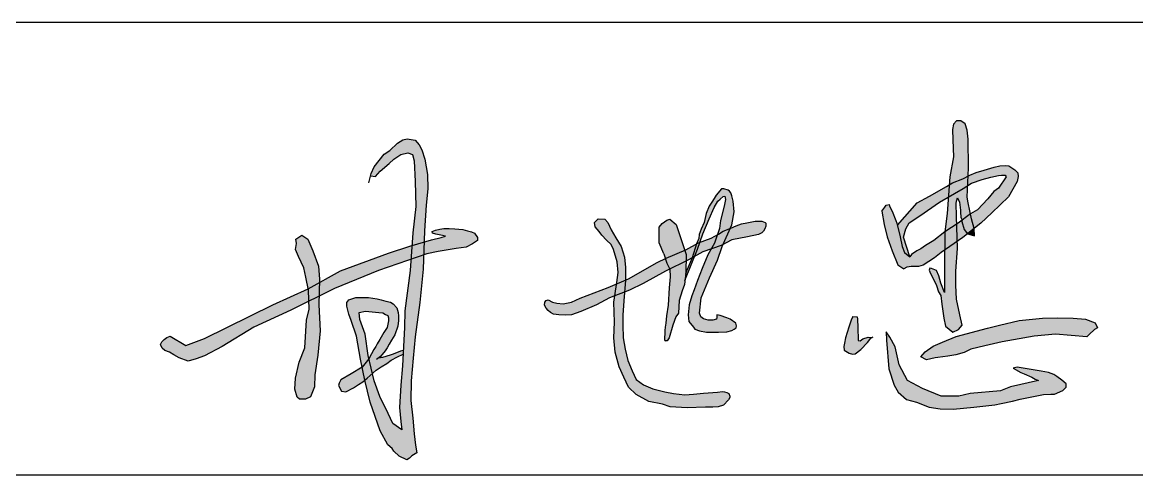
# Model space of a CAD drawing. Extents: x 9732137 to 18866768, y -962146 to 246094.
# Drawn here: x 9810391 to 9811192, y -606106 to -605781 of the extents above; entities that cross this region are included whole.
import ezdxf

# ---------------------------------------------------------------- set-up
doc = ezdxf.new("R2010")
doc.units = 0
doc.header["$LTSCALE"] = 1000
doc.layers.get('0').update_dxf_attribs({"linetype": 'CONTINUOUS'})
doc.layers.add('HATCH', color=254, linetype='CONTINUOUS')

msp = doc.modelspace()

# ---------------------------------------------------------------- hatches: boundary and pattern name
at = {"layer": 'HATCH'}
for points in [[(9811070.85, -605865.25), (9811070.32, -605858.76), (9811068.74, -605854.21), (9811065.59, -605852.1), (9811062.61, -605852.1), (9811060.5, -605854.38), (9811059.62, -605858.24), (9811059.98, -605865.77), (9811060.33, -605877.86), (9811057.87, -605892.4), (9811057.46, -605897.95), (9811059.78, -605896.61), (9811067, -605893.67), (9811070.91, -605891.8), (9811071.2, -605885.94)], [(9810681.25, -605912.7), (9810682.32, -605900.96), (9810682.18, -605890.65), (9810680.18, -605879.7), (9810678.04, -605872.89), (9810676.03, -605869.42), (9810673.23, -605865.95), (9810667.62, -605864.88), (9810664.41, -605865.82), (9810660.67, -605868.09), (9810654.93, -605873.43), (9810651.05, -605875.96), (9810647.44, -605880.64), (9810643.7, -605885.04), (9810641.57, -605889.85), (9810641.14, -605891.61), (9810644.83, -605891.96), (9810648.04, -605888.26), (9810654.61, -605882.7), (9810657.98, -605879.66), (9810663.04, -605876.3), (9810667.93, -605874.95), (9810671.31, -605876.3), (9810672.65, -605880.68), (9810673.33, -605895.67), (9810673.67, -605913.7), (9810671.48, -605932.61), (9810670.86, -605941.65), (9810679.74, -605939.1), (9810680.05, -605931.17)], [(9811106.58, -605889.39), (9811104.62, -605887.29), (9811100.2, -605884.42), (9811097.61, -605884.14), (9811093.76, -605884.28), (9811089.7, -605885.4), (9811082.4, -605887.59), (9811076.73, -605889.2), (9811072.25, -605891.16), (9811070.91, -605891.8), (9811070.56, -605898.64), (9811073.23, -605896.9), (9811081, -605894.24), (9811087.3, -605892.57), (9811092.7, -605891.45), (9811095.01, -605891.03), (9811097.46, -605891.1), (9811098.3, -605892.36), (9811092.77, -605900.33), (9811089.41, -605902.85), (9811085.06, -605908.03), (9811077.64, -605915.89), (9811072.6, -605918.9), (9811073.3, -605922.44), (9811075.21, -605929.34), (9811079.97, -605925.48), (9811087.88, -605918.2), (9811099.93, -605906.76), (9811106.09, -605895.62), (9811106.93, -605892.12)], [(9811070.91, -605891.8), (9811067, -605893.67), (9811059.78, -605896.61), (9811057.46, -605897.95), (9811056.82, -605906.78), (9811067.42, -605900.68), (9811070.56, -605898.64)], [(9810884.77, -605922.35), (9810888.39, -605914.32), (9810890.85, -605909.79), (9810892.67, -605908.24), (9810894.74, -605906.47), (9810895.99, -605906.24), (9810896.39, -605908.65), (9810895.45, -605913.34), (9810892.84, -605923.68), (9810892.17, -605929.44), (9810890.65, -605933.8), (9810891.34, -605933.42), (9810894.84, -605931.42), (9810899.71, -605929.36), (9810900.88, -605926.69), (9810902.76, -605917.43), (9810901.96, -605909.66), (9810901.02, -605906.05), (9810900.15, -605903.84), (9810899.28, -605902.57), (9810898.27, -605901.83), (9810895.19, -605900.96), (9810893.65, -605900.96), (9810889.83, -605905.38), (9810888.22, -605907.79), (9810886.54, -605910.47), (9810884.67, -605913.35), (9810882.58, -605918.73), (9810881.13, -605925.19), (9810878.96, -605929.92), (9810877.45, -605933.7), (9810877.2, -605936.55), (9810875.59, -605940.52), (9810877, -605939.75), (9810877.94, -605939.39), (9810880.1, -605933.29)], [(9811036.09, -605920.25), (9811050.25, -605910.56), (9811056.82, -605906.78), (9811057.46, -605897.95), (9811055.3, -605899.2), (9811043.03, -605906.16), (9811034.28, -605910.99), (9811020.07, -605926.98), (9811022.01, -605935.39), (9811023.41, -605942.46), (9811025.12, -605946.75), (9811028.95, -605949.79), (9811024.53, -605935.57), (9811026.22, -605929.77), (9811028.46, -605925.29)], [(9811070.56, -605898.64), (9811067.42, -605900.68), (9811056.82, -605906.78), (9811055.94, -605918.74), (9811054.18, -605931.92), (9811062.83, -605926.07), (9811062.67, -605920.47), (9811062.42, -605911.35), (9811062.5, -605909.69), (9811063.25, -605907.37), (9811064.66, -605910.61), (9811065.32, -605916.16), (9811065.41, -605917.65), (9811065.74, -605921.29), (9811066.51, -605923.41), (9811072.6, -605918.9), (9811071.02, -605910.87), (9811070.15, -605907.02)], [(9811019.75, -605925.58), (9811018.95, -605923.63), (9811016.19, -605916.85), (9811014.4, -605913.34), (9811014.03, -605912.22), (9811011.86, -605912.6), (9811011.04, -605914.16), (9811008.97, -605917.07), (9811010.55, -605926.43), (9811012.72, -605935.51), (9811016.32, -605945.46), (9811020.36, -605955.55), (9811024.69, -605958.43), (9811026.79, -605957.15), (9811028.61, -605956.87), (9811029.87, -605956.8), (9811032.39, -605956.8), (9811035.13, -605956.73), (9811038.7, -605955.75), (9811046.75, -605950.5), (9811051.44, -605946.66), (9811054.1, -605944.83), (9811054.18, -605931.92), (9811046.25, -605938.04), (9811040.3, -605941.74), (9811036.8, -605943.91), (9811034, -605945.45), (9811030.29, -605948.11), (9811028.95, -605949.79), (9811025.12, -605946.75), (9811023.41, -605942.46), (9811022.01, -605935.39)], [(9810823.89, -605950.09), (9810821.33, -605942.23), (9810817.61, -605936.15), (9810814.1, -605930.41), (9810811.76, -605925.21), (9810809.64, -605922.76), (9810804.85, -605922.55), (9810802.2, -605925), (9810802.73, -605928.29), (9810804.21, -605930), (9810805.6, -605931.52), (9810807.47, -605934.16), (9810810.95, -605937.72), (9810814.28, -605940.84), (9810815.81, -605944.58), (9810818.51, -605953.41), (9810819.15, -605960.99), (9810818.17, -605968.2), (9810818.03, -605969.19), (9810824.41, -605966.48), (9810824.63, -605957.52)], [(9810863.62, -605934.41), (9810861.01, -605926.6), (9810856.4, -605922.79), (9810854.19, -605923.39), (9810850.99, -605925.8), (9810848.78, -605928.4), (9810848.78, -605932.61), (9810848.78, -605939.62), (9810851.99, -605947.64), (9810853.14, -605951), (9810853.65, -605950.75), (9810867.16, -605945.03)], [(9810920.28, -605933.67), (9810922.64, -605932.43), (9810923.7, -605931.31), (9810924.8, -605929.55), (9810925.55, -605927.66), (9810925.52, -605926.25), (9810925.34, -605925.7), (9810924.87, -605925.04), (9810922.53, -605924.26), (9810917.86, -605924.26), (9810915.35, -605924.59), (9810911.85, -605925.26), (9810908.02, -605926.09), (9810904.18, -605927.42), (9810900.35, -605929.09), (9810899.71, -605929.36), (9810894.58, -605940.96), (9810900.98, -605937.56), (9810912.33, -605935.39)], [(9811068.04, -605930.15), (9811066.41, -605924.38), (9811066.51, -605923.41), (9811063.7, -605925.49), (9811062.83, -605926.07), (9811063.2, -605938.59), (9811067.07, -605935.94), (9811070.49, -605933.17)], [(9811073.3, -605922.44), (9811072.6, -605918.9), (9811072.6, -605918.9), (9811066.51, -605923.41), (9811066.41, -605924.38), (9811068.04, -605930.15), (9811070.49, -605933.17), (9811075.21, -605929.34)], [(9810714.38, -605940.51), (9810718.1, -605937.93), (9810718.2, -605935.77), (9810716.03, -605932.88), (9810713.77, -605931.75), (9810710.88, -605931.03), (9810707.48, -605930.2), (9810701.7, -605929.59), (9810697.68, -605929.38), (9810693.87, -605929.38), (9810690.88, -605929.9), (9810687.78, -605930.51), (9810685.41, -605931.54), (9810685.62, -605932.78), (9810688.2, -605933.4), (9810691.6, -605934.22), (9810695.1, -605934.94), (9810692.01, -605935.87), (9810684.9, -605937.62), (9810679.74, -605939.1), (9810679.38, -605948.31), (9810681.7, -605947.51), (9810689.85, -605945.86), (9810702.73, -605943.7), (9810709.85, -605942.88)], [(9810899.71, -605929.36), (9810894.84, -605931.42), (9810891.34, -605933.42), (9810890.65, -605933.8), (9810888.55, -605939.84), (9810886.04, -605944.16), (9810893.42, -605941.58), (9810894.58, -605940.96)], [(9811062.83, -605926.07), (9811054.18, -605931.92), (9811054.1, -605944.83), (9811063.2, -605938.59)], [(9811075.21, -605929.34), (9811070.49, -605933.17), (9811075.41, -605934.7)], [(9810603.73, -605956.46), (9810599.56, -605945.39), (9810596.06, -605937.04), (9810591.66, -605934.23), (9810587.53, -605937.03), (9810587.83, -605940.2), (9810587.27, -605944.59), (9810589.41, -605949.55), (9810593.13, -605957.78), (9810594.6, -605964.48), (9810596.37, -605972.66), (9810604.36, -605968.24), (9810604.41, -605965.7)], [(9810679.74, -605939.1), (9810670.86, -605941.65), (9810670.18, -605951.5), (9810679.38, -605948.31)], [(9810875.59, -605940.52), (9810867.83, -605944.75), (9810867.16, -605945.03), (9810868.19, -605948.12), (9810868.06, -605952.95), (9810869.92, -605952.04), (9810872.46, -605950.59)], [(9810890.76, -605952.11), (9810893.98, -605942.32), (9810894.58, -605940.96), (9810893.42, -605941.58), (9810886.04, -605944.16), (9810883.66, -605948.28), (9810879.77, -605958.23), (9810876.21, -605966.68), (9810874, -605973.51), (9810872.26, -605977.88), (9810870.31, -605984.24), (9810869.51, -605991.35), (9810869.98, -605996.11), (9810873.33, -606000.39), (9810874.33, -606001.66), (9810877.75, -606003), (9810882.71, -606003.87), (9810886, -606003.94), (9810891.42, -606003.94), (9810897.32, -606003.74), (9810900.87, -606002.6), (9810902.62, -606001.8), (9810904.09, -606000.79), (9810904.36, -605999.25), (9810903.96, -605997.38), (9810899.87, -605994.57), (9810897.39, -605993.63), (9810892.7, -605991.89), (9810890.15, -605991.48), (9810890.15, -605993.43), (9810890.02, -605994.63), (9810887.4, -605995.3), (9810883.99, -605995.17), (9810880.5, -605994.23), (9810878.62, -605992.76), (9810877.82, -605990.21), (9810879.03, -605979.23), (9810884.93, -605964.93)], [(9810877.94, -605939.39), (9810877, -605939.75), (9810875.59, -605940.52), (9810872.46, -605950.59), (9810874.08, -605949.67), (9810876.21, -605944.29)], [(9810888.55, -605939.84), (9810890.65, -605933.8), (9810886.17, -605936.25), (9810877.94, -605939.39), (9810876.21, -605944.29), (9810874.08, -605949.67), (9810880.04, -605946.27), (9810886.04, -605944.16)], [(9811063.36, -605943.9), (9811063.2, -605938.59), (9811054.1, -605944.83), (9811054.01, -605958.22), (9811053.94, -605968.91), (9811054.01, -605975.39), (9811051.38, -605968.73), (9811049.96, -605963.39), (9811048.23, -605959.62), (9811045.81, -605958.66), (9811044.46, -605958.07), (9811043.41, -605957.96), (9811043, -605959.42), (9811043.82, -605961.69), (9811046.74, -605967.3), (9811048.09, -605970.28), (9811049.61, -605975.03), (9811051.3, -605977.54), (9811052.12, -605983.86), (9811053.51, -605993.83), (9811054.66, -605999.67), (9811059.93, -606003.9), (9811063.93, -606002.07), (9811066.68, -605998.87), (9811064.96, -605991.54), (9811062.67, -605980.1), (9811062.1, -605970.15), (9811062.1, -605960.08)], [(9810646.82, -605959.59), (9810670.18, -605951.5), (9810670.86, -605941.65), (9810669.41, -605942.07), (9810654.05, -605947.11), (9810619.58, -605959.82), (9810604.36, -605968.24), (9810604.19, -605977.95), (9810615.34, -605972.41)], [(9810643.72, -606038.81), (9810642.49, -606033.56), (9810638.71, -606036.83), (9810637.08, -606038.24), (9810637.09, -606038.3), (9810640.85, -606054.19), (9810648.05, -606074.8), (9810653.52, -606084.77), (9810656.63, -606087.45), (9810657.92, -606089.48), (9810661.78, -606092.91), (9810667.25, -606095.7), (9810669.18, -606094.41), (9810670.89, -606092.81), (9810674.54, -606090.56), (9810673.47, -606085.08), (9810672.61, -606077.04), (9810671.64, -606065.68), (9810670.25, -606053.01), (9810670.41, -606038.75), (9810671.85, -606022.64), (9810673.24, -606007.22), (9810676.71, -605982.49), (9810678.98, -605958.7), (9810679.38, -605948.31), (9810670.18, -605951.5), (9810669.62, -605959.61), (9810665.91, -605988.48), (9810665.58, -606000.65), (9810665.07, -606009.75), (9810664.06, -606027.99), (9810663.05, -606041.95), (9810661.89, -606058), (9810662.88, -606068.07), (9810663.55, -606073.97), (9810657.2, -606069.47), (9810653.94, -606062.41), (9810647.96, -606050.03)], [(9810868.19, -605948.12), (9810867.16, -605945.03), (9810853.65, -605950.75), (9810853.14, -605951), (9810854.28, -605954.3), (9810856.4, -605958.65), (9810868.06, -605952.95)], [(9810853.27, -605960.18), (9810856.4, -605958.65), (9810854.28, -605954.3), (9810853.14, -605951), (9810847.31, -605953.85), (9810826.71, -605965.51), (9810824.41, -605966.48), (9810823.8, -605975.09), (9810827.35, -605973.76), (9810837.19, -605968.88)], [(9810867.83, -605961.27), (9810868.06, -605952.95), (9810856.4, -605958.65), (9810856.69, -605964.07), (9810855.96, -605971.97), (9810855.22, -605984.58), (9810853.96, -605992.16), (9810853.54, -605997.31), (9810853.01, -606000.25), (9810852.91, -606002.77), (9810852.91, -606004.98), (9810852.59, -606007.82), (9810852.63, -606009.24), (9810852.87, -606009.88), (9810853.24, -606010.23), (9810854.58, -606010.15), (9810856.03, -606007.97), (9810858.52, -605998.93), (9810860.6, -605992.92), (9810862.62, -605990.12), (9810863.22, -605981.1), (9810865.22, -605974.29), (9810866.83, -605969.68)], [(9810874.08, -605949.67), (9810872.46, -605950.59), (9810868.82, -605958.81), (9810867.74, -605962.02), (9810867.18, -605966.72), (9810871.29, -605956.71)], [(9810557.15, -606000.38), (9810583.78, -605988.09), (9810596.82, -605981.61), (9810596.63, -605973.83), (9810596.37, -605972.66), (9810570.8, -605984.26), (9810521.82, -606008.44), (9810508.38, -606013.56), (9810497.18, -606006.69), (9810494.55, -606007.81), (9810492.8, -606009.15), (9810491.05, -606010.9), (9810490.12, -606012.76), (9810491.36, -606015.43), (9810493.32, -606016.98), (9810496.62, -606018.32), (9810499.61, -606020.28), (9810503.42, -606022.44), (9810510.12, -606024.81), (9810515.69, -606022.95), (9810521.67, -606020.79), (9810534.35, -606014.2)], [(9810604.36, -605968.24), (9810596.37, -605972.66), (9810596.63, -605973.83), (9810596.82, -605981.61), (9810604.19, -605977.95)], [(9810812.89, -605979.19), (9810816.87, -605977.69), (9810818.03, -605969.19), (9810811.99, -605971.76), (9810791.87, -605979.51), (9810785.64, -605982.45), (9810779.76, -605983.51), (9810775.17, -605983.04), (9810772.11, -605982.22), (9810768.82, -605980.57), (9810767.47, -605981.04), (9810766.44, -605982.32), (9810766.29, -605984.47), (9810767.48, -605986.55), (9810769, -605988.38), (9810770.52, -605989.74), (9810772.76, -605990.86), (9810776.67, -605991.34), (9810781.23, -605991.66), (9810785.62, -605991.34), (9810792.41, -605988.94), (9810803.76, -605984.23)], [(9810824.41, -605966.48), (9810818.03, -605969.19), (9810816.87, -605977.69), (9810823.8, -605975.09)], [(9810604.86, -606002.95), (9810604.07, -605984.22), (9810604.19, -605977.95), (9810596.82, -605981.61), (9810596.97, -605987.36), (9810595.05, -605995.28), (9810593.81, -606015.16), (9810589.86, -606025.42), (9810587.27, -606037.03), (9810586.81, -606044.92), (9810588.51, -606050.56), (9810590.09, -606052.14), (9810594.37, -606052.14), (9810598.1, -606050.33), (9810600.92, -606043.12), (9810601.14, -606034.66), (9810603.17, -606020.46)], [(9810657.48, -605983.6), (9810655.63, -605982.42), (9810652.09, -605981.58), (9810648.88, -605980.57), (9810646.02, -605979.9), (9810642.81, -605979.39), (9810639.78, -605979.05), (9810634.89, -605979.05), (9810630.67, -605979.05), (9810625.44, -605980.57), (9810624.1, -605982.59), (9810624.1, -605985.12), (9810625.61, -605990.85), (9810627.13, -605995.56), (9810631.01, -606006.85), (9810633.88, -606023.37), (9810635.12, -606029.14), (9810639.99, -606022.94), (9810639.48, -606020.77), (9810637.2, -606005.21), (9810633.5, -605994.67), (9810633.07, -605989.68), (9810637.63, -605988.92), (9810647.2, -605989.79), (9810649.91, -605990.11), (9810651.98, -605991.09), (9810653.5, -605991.85), (9810654.04, -605993.59), (9810654.04, -605995.76), (9810653.17, -606000.43), (9810650.78, -606004.12), (9810647.96, -606009.12), (9810646, -606012.37), (9810644.91, -606014.22), (9810643.5, -606016.39), (9810641.87, -606019.43), (9810639.99, -606022.94), (9810642.49, -606033.56), (9810645.23, -606031.19), (9810648.82, -606028.8), (9810652.84, -606026.3), (9810655.88, -606024.02), (9810660.45, -606021.52), (9810664.52, -606019.68), (9810664.67, -606016.87), (9810662.84, -606017.39), (9810657.73, -606019.35), (9810655.56, -606020.22), (9810650.01, -606021.74), (9810646.78, -606022.44), (9810648.21, -606021.34), (9810651.75, -606017.3), (9810653.1, -606015.11), (9810654.45, -606012.41), (9810656.3, -606009.72), (9810658.66, -606005.84), (9810660.86, -605999.61), (9810661.19, -605995.4), (9810661.19, -605992.19), (9810661.02, -605989.67), (9810660.18, -605986.47)], [(9810822.49, -605998.8), (9810822.62, -605991.76), (9810823.35, -605981.45), (9810823.8, -605975.09), (9810816.87, -605977.69), (9810816.23, -605982.45), (9810816.5, -605996.67), (9810816.02, -606007.88), (9810817.06, -606018.35), (9810819.91, -606028.73), (9810823.38, -606036.15), (9810826.65, -606043.5), (9810832.28, -606048.79), (9810841.38, -606053.65), (9810851.03, -606055.73), (9810856.58, -606057.46), (9810868.83, -606058.22), (9810882.16, -606057.87), (9810887.36, -606057.8), (9810891.11, -606057.53), (9810895, -606056.35), (9810898.61, -606052.53), (9810899.51, -606050.73), (9810899.51, -606049.9), (9810898.89, -606048.02), (9810897.5, -606047.33), (9810895.7, -606046.71), (9810894.31, -606046.43), (9810890.77, -606047.05), (9810880.54, -606047.75), (9810873.39, -606048.37), (9810867.28, -606048.93), (9810859.02, -606047.96), (9810852.87, -606046.65), (9810844.26, -606044.61), (9810837.36, -606041.81), (9810832.3, -606037.94), (9810829.28, -606031.59), (9810826.15, -606024.23), (9810824.32, -606016.05), (9810822.81, -606008.06)], [(9810998.45, -606011.28), (9811000.96, -606008.27), (9811001.84, -606007.7), (9810998.95, -606007.52), (9810995.31, -606008.77), (9810993.3, -606010.03), (9810991.92, -606009.77), (9810991.79, -606008.39), (9810991.79, -606006.51), (9810991.54, -606003.63), (9810991.54, -606001.49), (9810991.54, -605998.48), (9810991.42, -605996.73), (9810991.42, -605994.47), (9810991.17, -605992.96), (9810987.9, -605992.71), (9810986.9, -605995.34), (9810985.01, -606000.36), (9810982.75, -606007.89), (9810982, -606011.91), (9810981.5, -606014.29), (9810981.87, -606016.8), (9810985.26, -606018.93), (9810987.78, -606019.69), (9810989.78, -606019.56), (9810993.8, -606016.42)], [(9811082.9, -606013.65), (9811095.37, -606010.85), (9811103.51, -606009.33), (9811118.45, -606006.77), (9811133.72, -606005.24), (9811156.37, -606007.15), (9811158.02, -606005.49), (9811161.71, -606002.06), (9811164, -606000.66), (9811162.35, -605997.1), (9811155.35, -605994.43), (9811146.57, -605993.8), (9811135.5, -605993.54), (9811124.3, -605993.92), (9811107.59, -605995.45), (9811093.47, -605998.89), (9811084.82, -606001.05), (9811062.27, -606006.92), (9811052.47, -606011.12), (9811045.86, -606013.91), (9811040, -606018.11), (9811036.84, -606021.66), (9811041.04, -606023.69), (9811047.15, -606022.29), (9811049.18, -606022.17), (9811056.44, -606021.15), (9811062.03, -606020.26), (9811068.01, -606018.48), (9811072.85, -606016.19)], [(9811018.36, -606014.45), (9811014.55, -606007.45), (9811012.01, -606003.75), (9811012.14, -606009.65), (9811013.9, -606030.27), (9811017.67, -606042.06), (9811020.68, -606046.96), (9811026.71, -606052.23), (9811033.74, -606054.24), (9811043.01, -606057.68), (9811050.77, -606058.99), (9811060.25, -606059.09), (9811075.07, -606057.88), (9811090.12, -606056.16), (9811094.56, -606055.16), (9811102.72, -606053.44), (9811108.37, -606051.93), (9811125.14, -606048.79), (9811130.48, -606048.39), (9811133, -606048.39), (9811139.05, -606045.77), (9811141.37, -606043.35), (9811141.47, -606040.94), (9811138.35, -606038.42), (9811134.82, -606035.7), (9811132.5, -606034.29), (9811128.67, -606032.98), (9811123.33, -606031.87), (9811113.35, -606030.26), (9811106.21, -606028.96), (9811103.19, -606029.66), (9811108.91, -606032.88), (9811111.13, -606033.78), (9811116.77, -606036.1), (9811119.19, -606037.61), (9811121.41, -606038.72), (9811101.41, -606043.06), (9811094.11, -606046.02), (9811072.39, -606047.99), (9811064.3, -606049.96), (9811051.47, -606049.96), (9811038.04, -606044.44), (9811027.4, -606038.5), (9811021.29, -606027.43)], [(9810637.08, -606038.24), (9810635.12, -606029.14), (9810627.3, -606033.9), (9810619.91, -606038.14), (9810618.5, -606040.42), (9810618.06, -606042.26), (9810620.34, -606046.17), (9810623.39, -606046.71), (9810628.82, -606043.78), (9810632.52, -606041.5), (9810635.56, -606039.55)], [(9810639.99, -606022.94), (9810635.12, -606029.14), (9810637.08, -606038.24), (9810638.71, -606036.83), (9810642.49, -606033.56)]]:
    msp.add_hatch(color=256, dxfattribs=at).paths.add_polyline_path(points)

# ---------------------------------------------------------------- linework, layer by layer
for p, q in [((9809606.78, -605781.28), (9815106.78, -605781.28)), ((9809606.78, -606106.28), (9812356.78, -606106.28))]:
    msp.add_line(p, q)
for points in [[(9811066.41, -605924.38), (9811068.04, -605930.15), (9811070.49, -605933.17), (9811075.41, -605934.7), (9811075.21, -605929.34), (9811073.3, -605922.44), (9811071.02, -605910.87), (9811070.15, -605907.02), (9811071.2, -605885.94), (9811070.85, -605865.25), (9811070.32, -605858.76), (9811068.74, -605854.21), (9811065.59, -605852.1), (9811062.61, -605852.1), (9811060.5, -605854.38), (9811059.62, -605858.24), (9811059.98, -605865.77), (9811060.33, -605877.86), (9811057.87, -605892.4), (9811055.94, -605918.74), (9811054.18, -605931.92), (9811054.01, -605958.22), (9811053.94, -605968.91), (9811054.01, -605975.39), (9811051.38, -605968.73), (9811049.96, -605963.39), (9811048.23, -605959.62)], [(9810639.96, -605896.52), (9810641.57, -605889.85), (9810643.7, -605885.04), (9810647.44, -605880.64), (9810651.05, -605875.96), (9810654.93, -605873.43), (9810660.67, -605868.09), (9810664.41, -605865.82), (9810667.62, -605864.88), (9810673.23, -605865.95), (9810676.03, -605869.42), (9810678.04, -605872.89), (9810680.18, -605879.7), (9810682.18, -605890.65), (9810682.32, -605900.96), (9810681.25, -605912.7), (9810680.05, -605931.17), (9810678.98, -605958.7), (9810676.71, -605982.49), (9810673.24, -606007.22), (9810671.85, -606022.64), (9810670.41, -606038.75), (9810670.25, -606053.01), (9810671.64, -606065.68), (9810672.61, -606077.04), (9810673.47, -606085.08), (9810674.54, -606090.56), (9810670.89, -606092.81), (9810669.18, -606094.41), (9810667.25, -606095.7), (9810661.78, -606092.91), (9810657.92, -606089.48), (9810656.63, -606087.45), (9810653.52, -606084.77), (9810648.05, -606074.8), (9810640.85, -606054.19), (9810637.09, -606038.3), (9810633.88, -606023.37), (9810631.01, -606006.85), (9810627.13, -605995.56), (9810625.61, -605990.85), (9810624.1, -605985.12), (9810624.1, -605982.59), (9810625.44, -605980.57), (9810625.44, -605980.57), (9810630.67, -605979.05), (9810634.89, -605979.05), (9810634.89, -605979.05), (9810639.78, -605979.05), (9810642.81, -605979.39), (9810646.02, -605979.9), (9810648.88, -605980.57), (9810652.09, -605981.58), (9810655.63, -605982.42), (9810657.48, -605983.6), (9810660.18, -605986.47), (9810661.02, -605989.67), (9810661.19, -605992.19), (9810661.19, -605995.4), (9810660.86, -605999.61), (9810658.66, -606005.84), (9810656.3, -606009.72), (9810654.45, -606012.41), (9810653.1, -606015.11), (9810651.75, -606017.3), (9810651.75, -606017.3), (9810648.21, -606021.34), (9810645.34, -606023.53)], [(9810641.14, -605891.61), (9810644.83, -605891.96), (9810644.83, -605891.96), (9810648.04, -605888.26), (9810654.61, -605882.7), (9810657.98, -605879.66), (9810663.04, -605876.3), (9810667.93, -605874.95), (9810667.93, -605874.95), (9810671.31, -605876.3), (9810672.65, -605880.68), (9810673.33, -605895.67), (9810673.67, -605913.7), (9810671.48, -605932.61), (9810669.62, -605959.61), (9810665.91, -605988.48), (9810665.58, -606000.65), (9810665.07, -606009.75), (9810664.06, -606027.99), (9810663.05, -606041.95), (9810661.89, -606058), (9810662.88, -606068.07), (9810663.55, -606073.97), (9810663.55, -606073.97), (9810657.2, -606069.47), (9810653.94, -606062.41), (9810647.96, -606050.03), (9810643.72, -606038.81), (9810639.48, -606020.77), (9810637.2, -606005.21), (9810633.5, -605994.67), (9810633.07, -605989.68), (9810633.07, -605989.68), (9810637.63, -605988.92), (9810647.2, -605989.79), (9810647.2, -605989.79), (9810649.91, -605990.11), (9810651.98, -605991.09), (9810653.5, -605991.85), (9810654.04, -605993.59), (9810654.04, -605995.76), (9810653.17, -606000.43), (9810650.78, -606004.12), (9810647.96, -606009.12), (9810646, -606012.37), (9810644.91, -606014.22), (9810643.5, -606016.39), (9810641.87, -606019.43), (9810639.99, -606022.94), (9810635.12, -606029.14), (9810627.3, -606033.9), (9810619.91, -606038.14), (9810618.5, -606040.42), (9810618.06, -606042.26), (9810620.34, -606046.17), (9810623.39, -606046.71), (9810628.82, -606043.78), (9810632.52, -606041.5), (9810635.56, -606039.55), (9810638.71, -606036.83), (9810645.23, -606031.19), (9810648.82, -606028.8), (9810652.84, -606026.3), (9810655.88, -606024.02), (9810660.45, -606021.52), (9810664.52, -606019.68)], [(9811020.07, -605926.98), (9811034.28, -605910.99), (9811043.03, -605906.16), (9811055.3, -605899.2), (9811059.78, -605896.61), (9811067, -605893.67), (9811072.25, -605891.16), (9811076.73, -605889.2), (9811082.4, -605887.59), (9811089.7, -605885.4), (9811093.76, -605884.28), (9811097.61, -605884.14), (9811100.2, -605884.42), (9811104.62, -605887.29), (9811106.58, -605889.39), (9811106.93, -605892.12), (9811106.09, -605895.62), (9811099.93, -605906.76), (9811087.88, -605918.2), (9811079.97, -605925.48), (9811067.07, -605935.94), (9811051.44, -605946.66), (9811046.75, -605950.5), (9811038.7, -605955.75), (9811035.13, -605956.73), (9811032.39, -605956.8), (9811029.87, -605956.8), (9811028.61, -605956.87), (9811026.79, -605957.15), (9811024.69, -605958.43)], [(9811008.97, -605917.07), (9811011.04, -605914.16), (9811011.86, -605912.6), (9811011.86, -605912.6), (9811014.03, -605912.22), (9811014.4, -605913.34), (9811016.19, -605916.85), (9811018.95, -605923.63), (9811019.75, -605925.58), (9811022.01, -605935.39), (9811023.41, -605942.46), (9811025.12, -605946.75), (9811028.95, -605949.79), (9811024.53, -605935.57), (9811026.22, -605929.77), (9811028.46, -605925.29), (9811036.09, -605920.25), (9811050.25, -605910.56), (9811067.42, -605900.68), (9811073.23, -605896.9), (9811081, -605894.24), (9811087.3, -605892.57), (9811092.7, -605891.45), (9811095.01, -605891.03), (9811097.46, -605891.1), (9811098.3, -605892.36), (9811092.77, -605900.33), (9811089.41, -605902.85), (9811085.06, -605908.03), (9811077.64, -605915.89), (9811072.6, -605918.9), (9811063.7, -605925.49), (9811054.18, -605931.92), (9811046.25, -605938.04), (9811040.3, -605941.74), (9811036.8, -605943.91), (9811034, -605945.45), (9811030.29, -605948.11), (9811028.95, -605949.79)], [(9810867.18, -605966.72), (9810871.29, -605956.71), (9810876.21, -605944.29), (9810880.1, -605933.29), (9810884.77, -605922.35), (9810888.39, -605914.32), (9810890.85, -605909.79), (9810892.67, -605908.24), (9810894.74, -605906.47), (9810895.99, -605906.24), (9810896.39, -605908.65), (9810895.45, -605913.34), (9810892.84, -605923.68), (9810892.17, -605929.44), (9810888.55, -605939.84), (9810883.66, -605948.28), (9810879.77, -605958.23), (9810876.21, -605966.68), (9810874, -605973.51), (9810872.26, -605977.88), (9810870.31, -605984.24), (9810869.51, -605991.35), (9810869.98, -605996.11), (9810873.33, -606000.39), (9810874.33, -606001.66), (9810877.75, -606003), (9810882.71, -606003.87), (9810886, -606003.94), (9810891.42, -606003.94), (9810897.32, -606003.74), (9810900.87, -606002.6), (9810902.62, -606001.8), (9810904.09, -606000.79), (9810904.36, -605999.25), (9810903.96, -605997.38), (9810899.87, -605994.57), (9810897.39, -605993.63), (9810892.7, -605991.89), (9810890.15, -605991.48), (9810890.15, -605993.43), (9810890.02, -605994.63), (9810887.4, -605995.3), (9810883.99, -605995.17), (9810880.5, -605994.23), (9810878.62, -605992.76), (9810877.82, -605990.21), (9810879.03, -605979.23), (9810884.93, -605964.93), (9810890.76, -605952.11), (9810893.98, -605942.32), (9810900.88, -605926.69), (9810902.76, -605917.43), (9810901.96, -605909.66), (9810901.02, -605906.05), (9810900.15, -605903.84), (9810899.28, -605902.57), (9810898.27, -605901.83), (9810895.19, -605900.96), (9810893.65, -605900.96), (9810889.83, -605905.38), (9810888.22, -605907.79), (9810886.54, -605910.47), (9810884.67, -605913.35), (9810882.58, -605918.73), (9810881.13, -605925.19), (9810878.96, -605929.92), (9810877.45, -605933.7), (9810877.2, -605936.55)], [(9811048.23, -605959.62), (9811045.81, -605958.66), (9811044.46, -605958.07), (9811043.41, -605957.96), (9811043, -605959.42), (9811043.82, -605961.69), (9811046.74, -605967.3), (9811048.09, -605970.28), (9811049.61, -605975.03), (9811051.3, -605977.54), (9811052.12, -605983.86), (9811053.51, -605993.83), (9811054.66, -605999.67), (9811059.93, -606003.9), (9811063.93, -606002.07), (9811066.68, -605998.87), (9811066.68, -605998.87), (9811064.96, -605991.54), (9811062.67, -605980.1), (9811062.1, -605970.15), (9811062.1, -605960.08), (9811063.36, -605943.9), (9811062.67, -605920.47), (9811062.42, -605911.35), (9811062.5, -605909.69), (9811063.25, -605907.37), (9811063.25, -605907.37), (9811064.66, -605910.61), (9811065.32, -605916.16), (9811065.41, -605917.65), (9811065.74, -605921.29), (9811066.51, -605923.41), (9811066.41, -605924.38)], [(9811008.97, -605917.07), (9811010.55, -605926.43), (9811012.72, -605935.51), (9811016.32, -605945.46), (9811020.36, -605955.55), (9811024.69, -605958.43)], [(9810924.87, -605925.04), (9810925.34, -605925.7), (9810925.52, -605926.25), (9810925.55, -605927.66), (9810924.8, -605929.55), (9810923.7, -605931.31), (9810922.64, -605932.43), (9810920.28, -605933.67), (9810912.33, -605935.39), (9810900.98, -605937.56), (9810893.42, -605941.58), (9810880.04, -605946.27), (9810869.92, -605952.04), (9810853.27, -605960.18), (9810837.19, -605968.88), (9810827.35, -605973.76), (9810812.89, -605979.19), (9810803.76, -605984.23), (9810792.41, -605988.94), (9810785.62, -605991.34), (9810781.23, -605991.66), (9810776.67, -605991.34), (9810772.76, -605990.86), (9810770.52, -605989.74), (9810769, -605988.38), (9810767.48, -605986.55), (9810766.29, -605984.47), (9810766.44, -605982.32), (9810767.47, -605981.04), (9810768.82, -605980.57)], [(9810768.82, -605980.57), (9810772.11, -605982.22), (9810775.17, -605983.04), (9810779.76, -605983.51), (9810785.64, -605982.45), (9810791.87, -605979.51), (9810811.99, -605971.76), (9810826.71, -605965.51), (9810847.31, -605953.85), (9810853.65, -605950.75), (9810867.83, -605944.75), (9810877, -605939.75), (9810886.17, -605936.25), (9810891.34, -605933.42), (9810894.84, -605931.42), (9810900.35, -605929.09), (9810904.18, -605927.42), (9810908.02, -605926.09), (9810911.85, -605925.26), (9810915.35, -605924.59), (9810917.86, -605924.26), (9810922.53, -605924.26), (9810922.53, -605924.26), (9810924.87, -605925.04)], [(9810802.73, -605928.29), (9810802.2, -605925), (9810804.85, -605922.55), (9810809.64, -605922.76), (9810811.76, -605925.21), (9810814.1, -605930.41), (9810817.61, -605936.15), (9810821.33, -605942.23), (9810823.89, -605950.09), (9810824.63, -605957.52), (9810824.41, -605966.48), (9810823.35, -605981.45), (9810822.62, -605991.76), (9810822.49, -605998.8), (9810822.81, -606008.06), (9810824.32, -606016.05), (9810826.15, -606024.23), (9810829.28, -606031.59), (9810832.3, -606037.94), (9810837.36, -606041.81), (9810844.26, -606044.61), (9810852.87, -606046.65), (9810859.02, -606047.96), (9810867.28, -606048.93), (9810873.39, -606048.37), (9810880.54, -606047.75), (9810890.77, -606047.05), (9810894.31, -606046.43), (9810895.7, -606046.71), (9810897.5, -606047.33), (9810898.89, -606048.02), (9810899.51, -606049.9), (9810899.51, -606050.73), (9810898.61, -606052.53), (9810895, -606056.35), (9810891.11, -606057.53), (9810887.36, -606057.8), (9810882.16, -606057.87), (9810868.83, -606058.22), (9810856.58, -606057.46), (9810851.03, -606055.73), (9810841.38, -606053.65), (9810832.28, -606048.79), (9810826.65, -606043.5), (9810823.38, -606036.15), (9810819.91, -606028.73), (9810817.06, -606018.35), (9810816.02, -606007.88), (9810816.5, -605996.67), (9810816.23, -605982.45), (9810818.17, -605968.2), (9810819.15, -605960.99), (9810818.51, -605953.41), (9810815.81, -605944.58), (9810814.28, -605940.84), (9810810.95, -605937.72), (9810807.47, -605934.16), (9810805.6, -605931.52), (9810804.21, -605930), (9810802.73, -605928.29)], [(9810851.99, -605947.64), (9810848.78, -605939.62), (9810848.78, -605932.61), (9810848.78, -605928.4), (9810850.99, -605925.8), (9810854.19, -605923.39), (9810856.4, -605922.79), (9810861.01, -605926.6), (9810863.62, -605934.41), (9810868.19, -605948.12), (9810867.83, -605961.27), (9810866.83, -605969.68), (9810865.22, -605974.29), (9810863.22, -605981.1), (9810862.62, -605990.12), (9810860.6, -605992.92), (9810858.52, -605998.93), (9810856.03, -606007.97), (9810854.58, -606010.15), (9810853.24, -606010.23)], [(9810497.18, -606006.69), (9810508.38, -606013.56), (9810521.82, -606008.44), (9810570.8, -605984.26), (9810596.37, -605972.66), (9810619.58, -605959.82), (9810654.05, -605947.11), (9810669.41, -605942.07), (9810684.9, -605937.62), (9810692.01, -605935.87), (9810695.1, -605934.94), (9810691.6, -605934.22), (9810688.2, -605933.4), (9810685.62, -605932.78), (9810685.62, -605932.78), (9810685.41, -605931.54), (9810687.78, -605930.51), (9810690.88, -605929.9), (9810693.87, -605929.38), (9810697.68, -605929.38), (9810701.7, -605929.59), (9810707.48, -605930.2), (9810710.88, -605931.03), (9810713.77, -605931.75), (9810716.03, -605932.88), (9810718.2, -605935.77), (9810718.1, -605937.93), (9810714.38, -605940.51), (9810709.85, -605942.88), (9810702.73, -605943.7), (9810689.85, -605945.86), (9810681.7, -605947.51), (9810646.82, -605959.59), (9810615.34, -605972.41), (9810583.78, -605988.09), (9810557.15, -606000.38), (9810534.35, -606014.2), (9810521.67, -606020.79), (9810515.69, -606022.95), (9810510.12, -606024.81), (9810503.42, -606022.44), (9810499.61, -606020.28), (9810496.62, -606018.32), (9810493.32, -606016.98), (9810491.36, -606015.43), (9810490.12, -606012.76), (9810491.05, -606010.9), (9810492.8, -606009.15), (9810494.55, -606007.81), (9810497.18, -606006.69)], [(9810587.53, -605937.03), (9810591.66, -605934.23), (9810596.06, -605937.04), (9810599.56, -605945.39), (9810603.73, -605956.46), (9810604.41, -605965.7), (9810604.07, -605984.22), (9810604.86, -606002.95), (9810603.17, -606020.46), (9810601.14, -606034.66), (9810600.92, -606043.12), (9810598.1, -606050.33), (9810594.37, -606052.14), (9810590.09, -606052.14), (9810588.51, -606050.56), (9810586.81, -606044.92), (9810587.27, -606037.03), (9810589.86, -606025.42), (9810593.81, -606015.16), (9810595.05, -605995.28), (9810596.97, -605987.36), (9810596.63, -605973.83), (9810594.6, -605964.48), (9810593.13, -605957.78), (9810589.41, -605949.55), (9810587.27, -605944.59), (9810587.83, -605940.2), (9810587.53, -605937.03)], [(9810877.2, -605936.55), (9810875.59, -605940.52), (9810872.46, -605950.59), (9810868.82, -605958.81), (9810867.74, -605962.02)], [(9810851.99, -605947.64), (9810854.28, -605954.3), (9810856.4, -605958.65), (9810856.69, -605964.07), (9810855.96, -605971.97), (9810855.22, -605984.58), (9810853.96, -605992.16), (9810853.54, -605997.31), (9810853.01, -606000.25), (9810852.91, -606002.77), (9810852.91, -606004.98), (9810852.59, -606007.82), (9810852.63, -606009.24)], [(9810987.9, -605992.71), (9810986.9, -605995.34), (9810985.01, -606000.36), (9810982.75, -606007.89), (9810982, -606011.91), (9810981.5, -606014.29), (9810981.87, -606016.8), (9810981.87, -606016.8), (9810985.26, -606018.93), (9810987.78, -606019.69), (9810989.78, -606019.56), (9810993.8, -606016.42), (9810998.45, -606011.28), (9811000.96, -606008.27), (9811002.72, -606007.14)], [(9810987.9, -605992.71), (9810991.17, -605992.96), (9810991.42, -605994.47), (9810991.42, -605996.73), (9810991.54, -605998.48), (9810991.54, -606001.49), (9810991.54, -606003.63), (9810991.79, -606006.51), (9810991.79, -606008.39), (9810991.92, -606009.77), (9810991.92, -606009.77), (9810993.3, -606010.03), (9810995.31, -606008.77), (9810998.95, -606007.52), (9810998.95, -606007.52), (9811001.84, -606007.7)], [(9811040, -606018.11), (9811045.86, -606013.91), (9811052.47, -606011.12), (9811062.27, -606006.92), (9811084.82, -606001.05), (9811093.47, -605998.89), (9811107.59, -605995.45), (9811124.3, -605993.92), (9811135.5, -605993.54), (9811146.57, -605993.8), (9811155.35, -605994.43), (9811162.35, -605997.1), (9811162.35, -605997.1), (9811164, -606000.66), (9811161.71, -606002.06), (9811158.02, -606005.49), (9811156.37, -606007.15), (9811156.37, -606007.15), (9811133.72, -606005.24), (9811118.45, -606006.77), (9811103.51, -606009.33), (9811095.37, -606010.85), (9811082.9, -606013.65), (9811072.85, -606016.19), (9811068.01, -606018.48), (9811062.03, -606020.26), (9811056.44, -606021.15), (9811049.18, -606022.17), (9811047.15, -606022.29), (9811041.04, -606023.69), (9811036.84, -606021.66), (9811040, -606018.11), (9811040, -606018.11)], [(9811012.01, -606003.75), (9811012.14, -606009.65), (9811013.9, -606030.27), (9811017.67, -606042.06), (9811020.68, -606046.96), (9811026.71, -606052.23), (9811033.74, -606054.24), (9811043.01, -606057.68), (9811050.77, -606058.99), (9811060.25, -606059.09), (9811075.07, -606057.88), (9811090.12, -606056.16), (9811094.56, -606055.16), (9811102.72, -606053.44), (9811108.37, -606051.93), (9811125.14, -606048.79), (9811130.48, -606048.39), (9811133, -606048.39), (9811139.05, -606045.77), (9811141.37, -606043.35), (9811141.47, -606040.94), (9811138.35, -606038.42), (9811134.82, -606035.7), (9811132.5, -606034.29), (9811128.67, -606032.98), (9811123.33, -606031.87), (9811113.35, -606030.26), (9811106.21, -606028.96), (9811103.19, -606029.66), (9811103.19, -606029.66), (9811103.19, -606029.66), (9811108.91, -606032.88), (9811111.13, -606033.78), (9811116.77, -606036.1), (9811119.19, -606037.61), (9811121.41, -606038.72), (9811101.41, -606043.06), (9811094.11, -606046.02), (9811072.39, -606047.99), (9811064.3, -606049.96), (9811051.47, -606049.96), (9811038.04, -606044.44), (9811027.4, -606038.5), (9811021.29, -606027.43), (9811018.36, -606014.45), (9811014.55, -606007.45), (9811012.01, -606003.75)], [(9810852.63, -606009.24), (9810852.87, -606009.88), (9810853.24, -606010.23)], [(9810646.78, -606022.44), (9810646.78, -606022.44), (9810650.01, -606021.74), (9810655.56, -606020.22), (9810657.73, -606019.35), (9810662.84, -606017.39), (9810664.67, -606016.87)]]:
    msp.add_lwpolyline(points)

doc.saveas('drawing.dxf')
